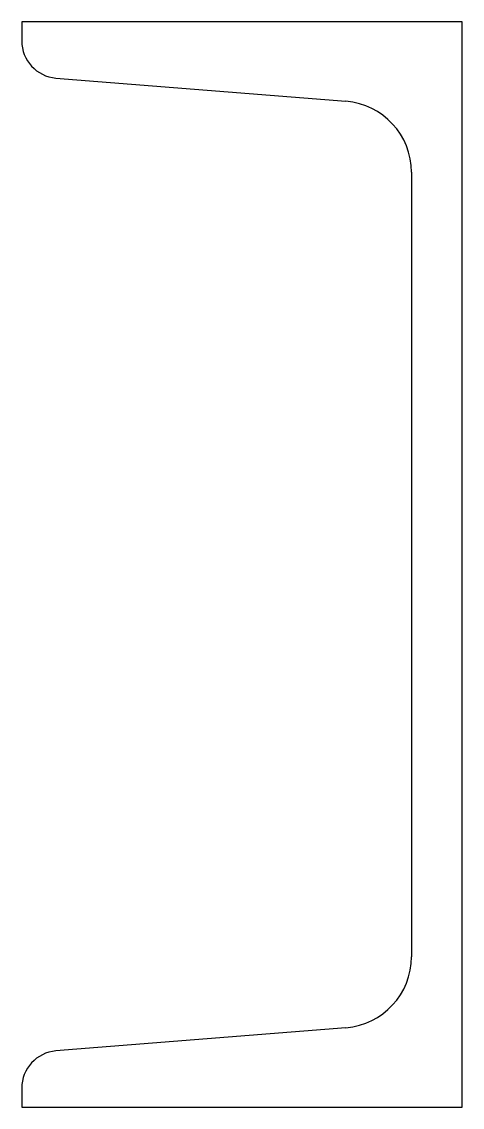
# Model space of a CAD drawing. Extents: x -65 to 0, y 0 to 160.
import ezdxf

# ---------------------------------------------------------------- set-up
doc = ezdxf.new("R2010")
doc.units = 0
doc.layers.get('0').update_dxf_attribs({"linetype": 'CONTINUOUS'})

msp = doc.modelspace()

# ---------------------------------------------------------------- linework, layer by layer
at = {"linetype": 'CONTINUOUS'}
for p, q in [((0, 160), (-65, 160)), ((-65, 160), (-65, 157.18)), ((0, 0), (0, 160)), ((0, 0), (0, 160)), ((-59.94, 151.7), (-17.16, 148.27)), ((-7.5, 137.81), (-7.5, 22.19)), ((-17.16, 11.73), (-59.94, 8.3)), ((-65, 2.82), (-65, 0)), ((-65, 0), (0, 0)), ((-65, 0), (0, 0))]:
    msp.add_line(p, q, dxfattribs=at)
for centre, radius, start, end in [((-59.5, 157.18), 5.5, 180.0247, 265.4114), ((-18, 137.8), 10.5, 0.0346, 85.4114), ((-18, 22.2), 10.5, 274.5886, 359.9654), ((-59.5, 2.82), 5.5, 94.5886, 179.9753)]:
    msp.add_arc(centre, radius, start, end, dxfattribs=at)

doc.saveas('drawing.dxf')
